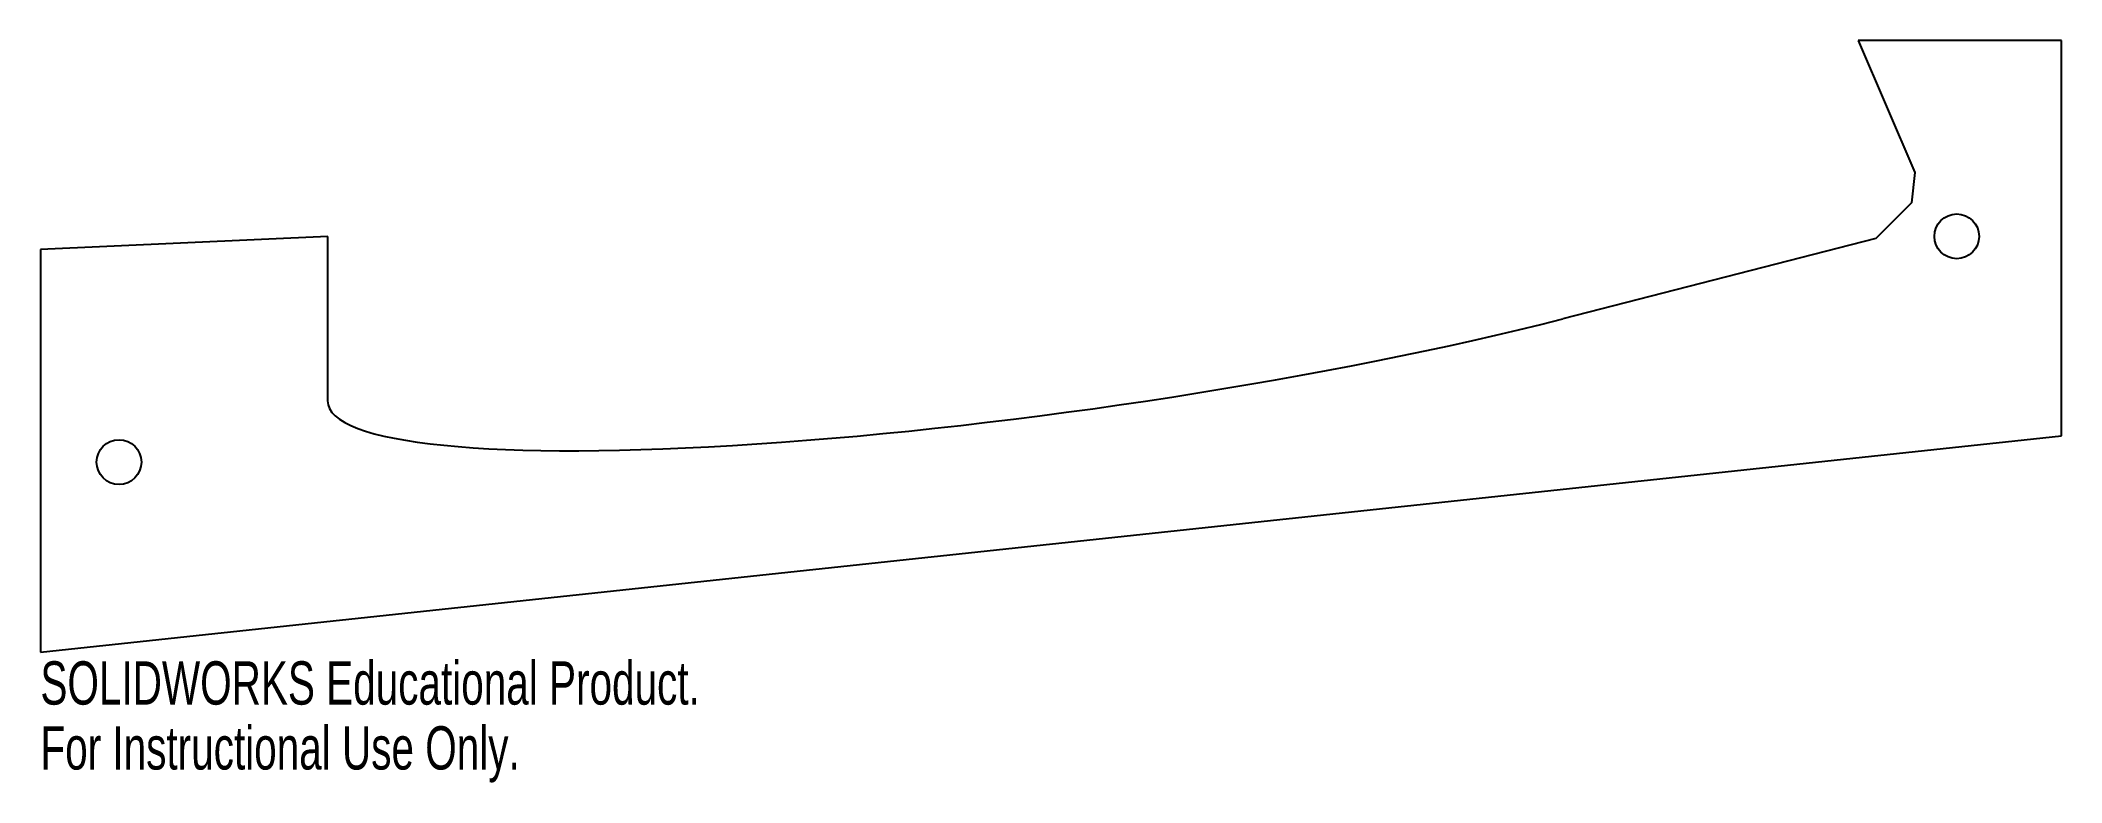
# Model space of a CAD drawing. Header units: millimetres. Extents: x -1189 to -963, y 160 to 243.
import ezdxf

# ---------------------------------------------------------------- set-up
doc = ezdxf.new("R2010")
doc.units = ezdxf.units.MM
doc.styles.add('SLDTEXTSTYLE0', font='TXT', dxfattribs={"width": 0.7})

msp = doc.modelspace()

# ---------------------------------------------------------------- linework, layer by layer
at = {"color": 7, "linetype": 'Continuous', "lineweight": 25}
for p, q in [((-963.22, 243.17), (-985.93, 243.17)), ((-985.93, 243.17), (-979.61, 228.41)), ((-963.22, 199.01), (-963.22, 243.17)), ((-979.61, 228.41), (-979.99, 225.05)), ((-979.99, 225.05), (-983.96, 221.05)), ((-1156.96, 221.29), (-1189.06, 219.81)), ((-1189.06, 219.81), (-1189.06, 174.84)), ((-1156.96, 202.92), (-1156.96, 221.29)), ((-983.96, 221.05), (-1018.95, 212.08)), ((-1189.06, 174.84), (-963.22, 199.01))]:
    msp.add_line(p, q, dxfattribs=at)
for centre in [(-974.93, 221.29), (-1180.28, 196.07)]:
    msp.add_circle(centre, 2.5, dxfattribs=at)
msp.add_ellipse((-1071.45, 214.87), major_axis=(85.5, 12.21), ratio=0.147053, start_param=3.120588, end_param=5.352389, dxfattribs=at)

# ---------------------------------------------------------------- texts
at = {"color": 7, "linetype": 'Continuous', "char_height": 4.8336, "attachment_point": 1, "style": 'SLDTEXTSTYLE0'}
for s, insert in [('SOLIDWORKS Educational Product.', (-1189.06, 173.82)), ('For Instructional Use Only.', (-1189.06, 166.57))]:
    msp.add_mtext(s, dxfattribs=dict(at, insert=insert))

doc.saveas('drawing.dxf')
